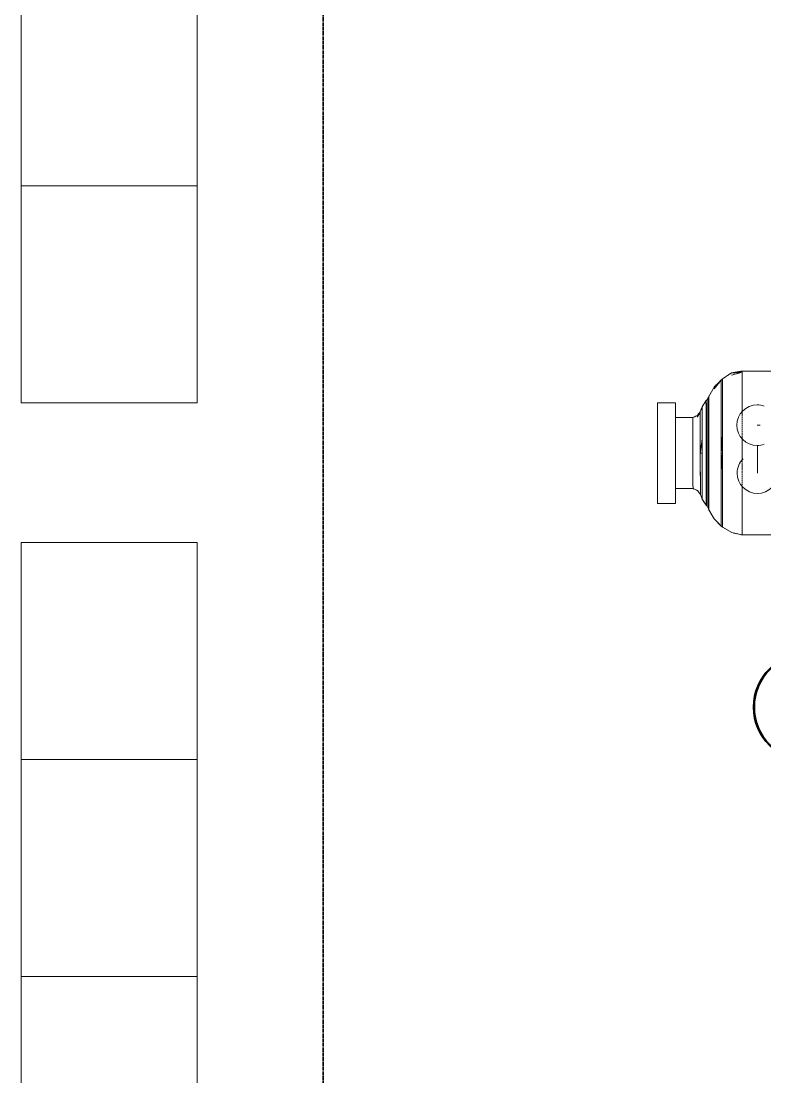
# Model space of a CAD drawing. Header units: centimetres. Extents: x -1906 to 5208, y -261 to 2955.
# Drawn here: x -1548.5 to -1274.1, y 856.3 to 1245.7 of the extents above; entities that cross this region are included whole.
import ezdxf

# ---------------------------------------------------------------- set-up
doc = ezdxf.new("R2010")
doc.units = ezdxf.units.CM
doc.linetypes.add('Basculante', pattern=[0.396875, 0.238125, -0.15875])
doc.linetypes.add('Hidden', pattern=[0.714375, 0.47625, -0.238125])
doc.layers.add('A-DETL', color=7, linetype='Continuous', lineweight=18, true_color=0x00a600)
for name, color, linetype, lineweight in [('A-DETL-HDLN', 7, 'Hidden', 18), ('E-ELEC-EQPM', 7, 'Continuous', 18), ('E-LITE-EQPM', 7, 'Continuous', 18), ('M-EQPM', 7, 'Continuous', 18), ('P-PIPE', 7, 'Continuous', 18)]:
    doc.layers.add(name, color=color, linetype=linetype, lineweight=lineweight)

# ---------------------------------------------------------------- blocks, each defined once
blk = doc.blocks.new('RVR-PQ-Caja para elemento elect - 650x800x2100-1661132-N01 - Planta trazado tuberias refrig exist_ - detalle 1')
at = {"layer": 'E-ELEC-EQPM'}
for p, q in [((40, 0), (-40, 0)), ((-40, 0), (-40, -65)), ((40, -65), (40, 0)), ((-40, -65), (40, -65))]:
    blk.add_line(p, q, dxfattribs=at)
blk = doc.blocks.new('RVR-PQ-Caja para elemento elect - 650x800x2100-1662325-N01 - Planta trazado tuberias refrig exist_ - detalle 1')
at = {"layer": 'E-ELEC-EQPM'}
for p, q in [((40, 65), (-40, 65)), ((-40, 65), (-40, 0)), ((40, 0), (40, 65)), ((-40, 0), (40, 0))]:
    blk.add_line(p, q, dxfattribs=at)
blk = doc.blocks.new('Lighting-Pendant-Vibia-NOTRH-5662 - Standard-V60-N01 - Planta trazado tuberias refrig exist_ - detalle 1')
at = {"layer": 'E-LITE-EQPM', "color": 30, "lineweight": 35, "true_color": 0xff8000}
for radius, start, end in [(20, 0, 180), (19.7, 0, 180), (7.28, 0, 180), (4.5, 0, 180), (4.5, 0, 180), (20, 180, 0), (19.7, 180, 0), (7.28, 180, 0), (4.5, 180, 0), (4.5, 180, 0)]:
    blk.add_arc((0, 0), radius, start, end, dxfattribs=at)
blk = doc.blocks.new('bomba2 - bomba2-V26-N01 - Planta trazado tuberias refrig exist_ - detalle 1')
at = {"layer": 'A-DETL-HDLN'}
for p, q in [((152.7, 29.46), (61.92, 29.42)), ((152.7, 29.05), (152.7, 29.46)), ((152.7, 29.05), (152.7, 29.46)), ((156.58, 28.61), (152.7, 29.46)), ((152.7, 29.46), (153.04, 29.38)), ((152.7, 27.04), (152.7, 29.05)), ((152.7, 27.04), (152.7, 29.05)), ((156.58, 28.61), (159.97, 26.59)), ((152.7, 23.52), (152.7, 27.04)), ((152.7, 23.52), (152.7, 27.04)), ((152.7, 18.7), (152.7, 23.52)), ((152.7, 18.7), (152.7, 23.52)), ((159.97, 25), (159.97, 26.59)), ((159.97, 25), (159.97, 26.59)), ((160.44, 26.17), (159.97, 26.59)), ((159.97, 21.91), (159.97, 25)), ((159.97, 21.91), (159.97, 25)), ((160.44, 26.17), (160.44, 24.61)), ((160.44, 24.61), (160.44, 26.17)), ((163.05, 23.53), (160.44, 26.17)), ((160.44, 24.61), (160.44, 21.57)), ((160.44, 21.57), (160.44, 24.61)), ((162.49, 24.1), (163.05, 23.53)), ((163.05, 23.53), (164.97, 20.15)), ((159.97, 17.51), (159.97, 21.91)), ((159.97, 17.51), (159.97, 21.91)), ((160.44, 21.57), (160.44, 17.24)), ((160.44, 17.24), (160.44, 21.57)), ((164.97, 19.76), (164.97, 20.15)), ((164.97, 19.76), (164.97, 20.15)), ((165.13, 19.79), (164.97, 20.15)), ((164.97, 17.85), (164.97, 19.76)), ((164.97, 17.85), (164.97, 19.76)), ((165.13, 19.41), (165.13, 19.79)), ((165.13, 19.41), (165.13, 19.79)), ((165.64, 18.88), (165.13, 19.79)), ((165.13, 19.79), (165.2, 19.66)), ((152.7, 12.84), (152.7, 18.7)), ((152.7, 12.84), (152.7, 18.7)), ((159.97, 12.05), (159.97, 17.51)), ((159.97, 12.05), (159.97, 17.51)), ((160.44, 17.24), (160.44, 11.86)), ((160.44, 11.86), (160.44, 17.24)), ((164.97, 14.56), (164.97, 17.85)), ((164.97, 14.56), (164.97, 17.85)), ((165.13, 17.53), (165.13, 19.41)), ((165.13, 17.53), (165.13, 19.41)), ((165.13, 14.3), (165.13, 17.53)), ((165.13, 14.3), (165.13, 17.53)), ((165.64, 17.29), (165.64, 18.88)), ((165.64, 17.29), (165.64, 18.88)), ((166.03, 18.48), (165.64, 18.88)), ((165.64, 14.24), (165.64, 17.29)), ((165.64, 14.24), (165.64, 17.29)), ((166.03, 18.48), (166.03, 16.93)), ((166.03, 16.93), (166.03, 18.48)), ((167.48, 16.29), (166.03, 18.48)), ((166.03, 16.93), (166.03, 13.94)), ((166.03, 13.94), (166.03, 16.93)), ((166.76, 17.38), (167.48, 16.29)), ((167.48, 16.29), (167.48, 15.16)), ((167.48, 16.29), (167.48, 15.16)), ((168.15, 14.49), (167.48, 16.29)), ((177.32, 16.34), (177.32, 17.85)), ((177.32, 16.34), (177.32, 17.85)), ((183.94, 17.85), (177.32, 17.85)), ((177.32, 13.45), (177.32, 16.34)), ((177.32, 13.45), (177.32, 16.34)), ((183.94, 16.34), (183.94, 17.85)), ((183.94, 16.34), (183.94, 17.85)), ((183.94, 13.45), (183.94, 16.34)), ((183.94, 13.45), (183.94, 16.34)), ((152.7, 6.24), (152.7, 12.84)), ((152.7, 6.24), (152.7, 12.84)), ((159.97, 5.85), (159.97, 12.05)), ((159.97, 5.85), (159.97, 12.05)), ((160.44, 11.86), (160.44, 5.75)), ((160.44, 5.75), (160.44, 11.86)), ((164.97, 10.14), (164.97, 14.56)), ((164.97, 10.14), (164.97, 14.56)), ((165.13, 9.95), (165.13, 14.3)), ((165.13, 9.95), (165.13, 14.3)), ((165.64, 9.98), (165.64, 14.24)), ((165.64, 9.98), (165.64, 14.24)), ((166.03, 13.94), (166.03, 9.76)), ((166.03, 9.76), (166.03, 13.94)), ((167.48, 15.16), (167.48, 12.61)), ((167.48, 15.16), (167.48, 12.61)), ((167.48, 12.61), (167.48, 8.88)), ((167.48, 12.61), (167.48, 8.88)), ((168.15, 13.74), (168.15, 14.49)), ((168.15, 14.49), (168.15, 13.74)), ((168.15, 14.49), (169.2, 13.1)), ((168.15, 11.58), (168.15, 13.74)), ((168.15, 13.74), (168.15, 11.58)), ((169.2, 13.1), (169.47, 12.99)), ((169.2, 13.1), (170.86, 12.37)), ((170.86, 10.79), (170.86, 12.37)), ((170.86, 10.79), (170.86, 12.37)), ((170.86, 12.37), (177.32, 12.37)), ((177.32, 9.41), (177.32, 13.45)), ((177.32, 9.41), (177.32, 13.45)), ((183.94, 9.41), (183.94, 13.45)), ((183.94, 9.41), (183.94, 13.45)), ((164.97, 4.91), (164.97, 10.14)), ((164.97, 4.91), (164.97, 10.14)), ((165.13, 4.81), (165.13, 9.95)), ((165.13, 4.81), (165.13, 9.95)), ((165.64, 4.84), (165.64, 9.98)), ((165.64, 4.84), (165.64, 9.98)), ((166.03, 4.73), (166.03, 9.76)), ((166.03, 4.73), (166.03, 9.76)), ((167.48, 4.29), (167.48, 8.88)), ((167.48, 8.88), (167.48, 4.29)), ((168.15, 11.58), (168.15, 8.21)), ((168.15, 11.58), (168.15, 8.21)), ((168.15, 3.97), (168.15, 8.21)), ((168.15, 8.21), (168.15, 3.97)), ((170.86, 7.82), (170.86, 10.79)), ((170.86, 7.82), (170.86, 10.79)), ((170.86, 3.81), (170.86, 7.82)), ((170.86, 3.81), (170.86, 7.82)), ((177.32, 4.55), (177.32, 9.41)), ((177.32, 4.55), (177.32, 9.41)), ((183.94, 4.55), (183.94, 9.41)), ((183.94, 4.55), (183.94, 9.41)), ((152.7, 6.24), (152.7, -0.74)), ((152.7, -0.74), (152.7, 6.24)), ((159.97, -0.74), (159.97, 5.85)), ((159.97, 5.85), (159.97, -0.74)), ((159.97, -0.74), (160.44, 5.75)), ((160.44, 5.75), (159.97, -0.74)), ((160.44, -0.74), (160.44, 5.75)), ((160.44, -0.74), (160.44, 5.75)), ((164.97, -0.74), (164.97, 4.91)), ((164.97, -0.74), (164.97, 4.91)), ((164.97, -0.74), (165.13, 4.81)), ((165.13, 4.81), (164.97, -0.74)), ((165.13, 4.81), (165.13, -0.74)), ((165.13, -0.74), (165.13, 4.81)), ((165.64, -0.74), (165.64, 4.84)), ((165.64, 4.84), (165.64, -0.74)), ((165.64, -0.74), (166.03, 4.73)), ((166.03, 4.73), (165.64, -0.74)), ((166.03, 4.73), (166.03, -0.74)), ((166.03, -0.74), (166.03, 4.73)), ((167.48, 4.29), (167.48, -0.74)), ((167.48, -0.74), (167.48, 4.29)), ((168.15, -0.74), (168.15, 3.97)), ((168.15, -0.74), (168.15, 3.97)), ((177.32, -0.74), (177.32, 4.55)), ((177.32, -0.74), (177.32, 4.55)), ((183.94, -0.74), (183.94, 4.55)), ((183.94, 4.55), (183.94, -0.74)), ((170.86, -0.74), (170.86, 3.81)), ((170.86, 3.81), (170.86, -0.74)), ((152.7, -0.74), (152.7, -7.72)), ((152.7, -7.72), (152.7, -0.74)), ((159.97, -7.33), (160.44, -0.74)), ((159.97, -7.33), (159.97, -0.74)), ((159.97, -7.33), (160.44, -0.74)), ((160.44, -0.74), (159.97, -0.74)), ((159.97, -0.74), (160.44, -0.74)), ((159.97, -0.74), (159.97, -7.33)), ((160.44, -7.23), (160.44, -0.74)), ((160.44, -7.23), (160.44, -0.74)), ((164.97, -6.39), (165.13, -0.74)), ((164.97, -6.39), (164.97, -0.74)), ((164.97, -6.39), (165.13, -0.74)), ((165.13, -0.74), (164.97, -0.74)), ((164.97, -0.74), (165.13, -0.74)), ((164.97, -0.74), (164.97, -6.39)), ((165.13, -0.74), (165.13, -6.29)), ((165.13, -6.29), (165.13, -0.74)), ((165.64, -6.32), (166.03, -0.74)), ((165.64, -6.32), (165.64, -0.74)), ((165.64, -6.32), (166.03, -0.74)), ((166.03, -0.74), (165.64, -0.74)), ((165.64, -0.74), (166.03, -0.74)), ((165.64, -0.74), (165.64, -6.32)), ((166.03, -0.74), (166.03, -6.21)), ((166.03, -6.21), (166.03, -0.74)), ((167.48, -0.74), (168.15, -0.74)), ((168.15, -0.74), (167.48, -0.74)), ((168.15, -0.74), (167.48, -5.77)), ((167.48, -0.74), (167.48, -5.77)), ((167.48, -5.77), (168.15, -0.74)), ((167.48, -0.74), (167.48, -5.77)), ((168.15, -5.45), (168.15, -0.74)), ((168.15, -0.74), (168.15, -5.45)), ((170.86, -5.29), (170.86, -0.74)), ((170.86, -0.74), (170.86, -5.29)), ((177.32, -0.74), (177.32, -6.03)), ((177.32, -6.03), (177.32, -0.74)), ((183.94, -6.03), (183.94, -0.74)), ((183.94, -0.74), (183.94, -6.03)), ((152.7, -7.72), (152.7, -14.32)), ((152.7, -7.72), (152.7, -14.32)), ((159.97, -7.33), (159.97, -13.53)), ((159.97, -7.33), (159.97, -13.53)), ((160.44, -7.23), (160.44, -13.34)), ((160.44, -13.34), (160.44, -7.23)), ((164.97, -6.39), (164.97, -11.62)), ((164.97, -11.62), (164.97, -6.39)), ((165.13, -6.29), (165.13, -11.43)), ((165.13, -11.43), (165.13, -6.29)), ((165.64, -6.32), (165.64, -11.46)), ((165.64, -11.46), (165.64, -6.32)), ((166.03, -6.21), (166.03, -11.24)), ((166.03, -11.24), (166.03, -6.21)), ((167.48, -5.77), (167.48, -10.36)), ((167.48, -5.77), (167.48, -10.36)), ((168.15, -5.45), (168.15, -9.69)), ((168.15, -5.45), (168.15, -9.69)), ((170.86, -5.29), (170.86, -9.3)), ((170.86, -5.29), (170.86, -9.3)), ((177.32, -6.03), (177.32, -10.89)), ((177.32, -6.03), (177.32, -10.89)), ((183.94, -6.03), (183.94, -10.89)), ((183.94, -6.03), (183.94, -10.89)), ((164.97, -16.04), (164.97, -11.62)), ((164.97, -16.04), (164.97, -11.62)), ((165.13, -15.78), (165.13, -11.43)), ((165.13, -15.78), (165.13, -11.43)), ((165.64, -15.72), (165.64, -11.46)), ((165.64, -15.72), (165.64, -11.46)), ((166.03, -11.24), (166.03, -15.42)), ((166.03, -15.42), (166.03, -11.24)), ((167.48, -10.36), (167.48, -14.09)), ((167.48, -10.36), (167.48, -14.09)), ((168.15, -13.06), (168.15, -9.69)), ((168.15, -9.69), (168.15, -13.06)), ((170.86, -12.27), (170.86, -9.3)), ((170.86, -9.3), (170.86, -12.27)), ((177.32, -10.89), (177.32, -14.93)), ((177.32, -14.93), (177.32, -10.89)), ((183.94, -10.89), (183.94, -14.93)), ((183.94, -10.89), (183.94, -14.93)), ((152.7, -14.32), (152.7, -20.18)), ((152.7, -20.18), (152.7, -14.32)), ((159.97, -18.99), (159.97, -13.53)), ((159.97, -13.53), (159.97, -18.99)), ((160.44, -13.34), (160.44, -18.72)), ((160.44, -18.72), (160.44, -13.34)), ((166.03, -15.42), (166.03, -18.41)), ((166.03, -18.41), (166.03, -15.42)), ((167.48, -14.09), (167.48, -16.64)), ((167.48, -14.09), (167.48, -16.64)), ((168.15, -13.06), (168.15, -15.22)), ((168.15, -13.06), (168.15, -15.22)), ((168.15, -15.97), (169.2, -14.02)), ((169.2, -14.02), (168.15, -15.97)), ((168.15, -15.97), (169.2, -14.58)), ((168.15, -15.22), (168.15, -15.97)), ((168.15, -15.22), (168.15, -15.97)), ((169.2, -14.58), (170.86, -13.85)), ((170.86, -13.85), (169.2, -14.58)), ((169.2, -14.58), (169.2, -14.02)), ((169.2, -14.02), (169.2, -14.58)), ((170.86, -13.85), (170.86, -12.27)), ((170.86, -13.85), (170.86, -12.27)), ((170.86, -13.85), (177.32, -13.85)), ((177.32, -14.93), (177.32, -17.82)), ((177.32, -17.82), (177.32, -14.93)), ((183.94, -14.93), (183.94, -17.82)), ((183.94, -14.93), (183.94, -17.82)), ((159.97, -23.39), (159.97, -18.99)), ((159.97, -18.99), (159.97, -23.39)), ((160.44, -18.72), (160.44, -23.05)), ((160.44, -23.05), (160.44, -18.72)), ((164.97, -19.33), (164.97, -16.04)), ((164.97, -19.33), (164.97, -16.04)), ((164.97, -21.24), (164.97, -19.33)), ((164.97, -21.24), (164.97, -19.33)), ((165.13, -19.01), (165.13, -15.78)), ((165.13, -19.01), (165.13, -15.78)), ((165.13, -20.89), (165.13, -19.01)), ((165.13, -20.89), (165.13, -19.01)), ((165.64, -18.77), (165.64, -15.72)), ((165.64, -18.77), (165.64, -15.72)), ((165.64, -20.36), (165.64, -18.77)), ((165.64, -20.36), (165.64, -18.77)), ((166.03, -19.96), (167.48, -17.77)), ((166.03, -18.41), (166.03, -19.96)), ((166.03, -19.96), (166.03, -18.41)), ((167.48, -17.77), (168.15, -15.97)), ((167.48, -16.64), (167.48, -17.77)), ((167.48, -16.64), (167.48, -17.77)), ((177.32, -17.82), (177.32, -19.33)), ((177.32, -19.33), (177.32, -17.82)), ((177.32, -19.33), (183.94, -19.33)), ((183.94, -17.82), (183.94, -19.33)), ((183.94, -17.82), (183.94, -19.33)), ((152.7, -20.18), (152.7, -25)), ((152.7, -25), (152.7, -20.18)), ((160.44, -23.05), (160.44, -26.09)), ((160.44, -26.09), (160.44, -23.05)), ((163.05, -25.01), (164.97, -21.63)), ((164.97, -21.63), (164.97, -21.24)), ((164.97, -21.63), (164.97, -21.24)), ((165.13, -21.27), (164.97, -21.63)), ((165.13, -21.27), (165.64, -20.36)), ((165.64, -20.36), (165.13, -21.27)), ((165.13, -21.27), (165.13, -20.89)), ((165.13, -21.27), (165.13, -20.89)), ((166.03, -19.96), (165.64, -20.36)), ((152.7, -28.52), (152.7, -25)), ((152.7, -28.52), (152.7, -25)), ((159.97, -26.48), (159.97, -23.39)), ((159.97, -23.39), (159.97, -26.48)), ((159.97, -28.06), (159.97, -26.48)), ((159.97, -26.48), (159.97, -28.06)), ((163.05, -24.41), (160.44, -27.65)), ((163.05, -24.41), (160.44, -27.65)), ((160.44, -27.65), (163.05, -25.01)), ((163.05, -25.01), (160.44, -27.65)), ((160.44, -26.09), (160.44, -27.65)), ((160.44, -27.65), (160.44, -26.09)), ((152.7, -30.94), (61.92, -30.94)), ((152.7, -28.52), (152.7, -30.53)), ((152.7, -30.53), (152.7, -28.52)), ((152.7, -30.53), (156.58, -29.49)), ((156.58, -29.49), (152.7, -30.53)), ((152.7, -30.94), (156.58, -30.29)), ((152.7, -30.94), (156.58, -30.29)), ((156.58, -30.29), (152.7, -30.53)), ((152.7, -30.53), (156.58, -30.29)), ((152.7, -30.94), (152.7, -30.53)), ((152.7, -30.94), (152.7, -30.53)), ((156.58, -30.29), (159.97, -28.06)), ((156.58, -30.29), (157.1, -29.95)), ((160.44, -27.65), (159.97, -28.06))]:
    blk.add_line(p, q, dxfattribs=at)
at = {"layer": 'M-EQPM'}
for p, q in [((152.7, 29.46), (61.92, 29.42)), ((152.7, 29.05), (152.7, 29.46)), ((152.7, 29.05), (152.7, 29.46)), ((156.58, 28.61), (152.7, 29.46)), ((152.7, 29.46), (153.04, 29.38)), ((152.7, 27.04), (152.7, 29.05)), ((152.7, 27.04), (152.7, 29.05)), ((156.58, 28.61), (159.97, 26.59)), ((152.7, 23.52), (152.7, 27.04)), ((152.7, 23.52), (152.7, 27.04)), ((152.7, 18.7), (152.7, 23.52)), ((152.7, 18.7), (152.7, 23.52)), ((159.97, 25), (159.97, 26.59)), ((159.97, 25), (159.97, 26.59)), ((160.44, 26.17), (159.97, 26.59)), ((159.97, 21.91), (159.97, 25)), ((159.97, 21.91), (159.97, 25)), ((160.44, 26.17), (160.44, 24.61)), ((160.44, 24.61), (160.44, 26.17)), ((163.05, 23.53), (160.44, 26.17)), ((160.44, 24.61), (160.44, 21.57)), ((160.44, 21.57), (160.44, 24.61)), ((162.49, 24.1), (163.05, 23.53)), ((163.05, 23.53), (164.97, 20.15)), ((159.97, 17.51), (159.97, 21.91)), ((159.97, 17.51), (159.97, 21.91)), ((160.44, 21.57), (160.44, 17.24)), ((160.44, 17.24), (160.44, 21.57)), ((164.97, 19.76), (164.97, 20.15)), ((164.97, 19.76), (164.97, 20.15)), ((165.13, 19.79), (164.97, 20.15)), ((164.97, 17.85), (164.97, 19.76)), ((164.97, 17.85), (164.97, 19.76)), ((165.13, 19.41), (165.13, 19.79)), ((165.13, 19.41), (165.13, 19.79)), ((165.64, 18.88), (165.13, 19.79)), ((165.13, 19.79), (165.2, 19.66)), ((152.7, 12.84), (152.7, 18.7)), ((152.7, 12.84), (152.7, 18.7)), ((159.97, 12.05), (159.97, 17.51)), ((159.97, 12.05), (159.97, 17.51)), ((160.44, 17.24), (160.44, 11.86)), ((160.44, 11.86), (160.44, 17.24)), ((164.97, 14.56), (164.97, 17.85)), ((164.97, 14.56), (164.97, 17.85)), ((165.13, 17.53), (165.13, 19.41)), ((165.13, 17.53), (165.13, 19.41)), ((165.13, 14.3), (165.13, 17.53)), ((165.13, 14.3), (165.13, 17.53)), ((165.64, 17.29), (165.64, 18.88)), ((165.64, 17.29), (165.64, 18.88)), ((166.03, 18.48), (165.64, 18.88)), ((165.64, 14.24), (165.64, 17.29)), ((165.64, 14.24), (165.64, 17.29)), ((166.03, 18.48), (166.03, 16.93)), ((166.03, 16.93), (166.03, 18.48)), ((167.48, 16.29), (166.03, 18.48)), ((166.03, 16.93), (166.03, 13.94)), ((166.03, 13.94), (166.03, 16.93)), ((166.76, 17.38), (167.48, 16.29)), ((167.48, 16.29), (167.48, 15.16)), ((167.48, 16.29), (167.48, 15.16)), ((168.15, 14.49), (167.48, 16.29)), ((177.32, 16.34), (177.32, 17.85)), ((177.32, 16.34), (177.32, 17.85)), ((183.94, 17.85), (177.32, 17.85)), ((177.32, 13.45), (177.32, 16.34)), ((177.32, 13.45), (177.32, 16.34)), ((183.94, 16.34), (183.94, 17.85)), ((183.94, 16.34), (183.94, 17.85)), ((183.94, 13.45), (183.94, 16.34)), ((183.94, 13.45), (183.94, 16.34)), ((152.7, 11.54), (152.7, 12.84)), ((152.7, 11.54), (152.7, 12.84)), ((159.97, 5.85), (159.97, 12.05)), ((159.97, 5.85), (159.97, 12.05)), ((160.44, 11.86), (160.44, 5.75)), ((160.44, 5.75), (160.44, 11.86)), ((164.97, 10.14), (164.97, 14.56)), ((164.97, 10.14), (164.97, 14.56)), ((165.13, 9.95), (165.13, 14.3)), ((165.13, 9.95), (165.13, 14.3)), ((165.64, 9.98), (165.64, 14.24)), ((165.64, 9.98), (165.64, 14.24)), ((166.03, 13.94), (166.03, 9.76)), ((166.03, 9.76), (166.03, 13.94)), ((167.48, 15.16), (167.48, 12.61)), ((167.48, 15.16), (167.48, 12.61)), ((167.48, 12.61), (167.48, 8.88)), ((167.48, 12.61), (167.48, 8.88)), ((168.15, 13.74), (168.15, 14.49)), ((168.15, 14.49), (168.15, 13.74)), ((168.15, 14.49), (169.2, 13.1)), ((168.15, 11.58), (168.15, 13.74)), ((168.15, 13.74), (168.15, 11.58)), ((169.2, 13.1), (169.47, 12.99)), ((169.2, 13.1), (170.86, 12.37)), ((170.86, 10.79), (170.86, 12.37)), ((170.86, 10.79), (170.86, 12.37)), ((170.86, 12.37), (177.32, 12.37)), ((177.32, 9.41), (177.32, 13.45)), ((177.32, 9.41), (177.32, 13.45)), ((183.94, 9.41), (183.94, 13.45)), ((183.94, 9.41), (183.94, 13.45)), ((164.97, 4.91), (164.97, 10.14)), ((164.97, 4.91), (164.97, 10.14)), ((165.13, 4.81), (165.13, 9.95)), ((165.13, 4.81), (165.13, 9.95)), ((165.64, 4.84), (165.64, 9.98)), ((165.64, 4.84), (165.64, 9.98)), ((166.03, 4.73), (166.03, 9.76)), ((166.03, 4.73), (166.03, 9.76)), ((167.48, 4.29), (167.48, 8.88)), ((167.48, 8.88), (167.48, 4.29)), ((168.15, 11.58), (168.15, 8.21)), ((168.15, 11.58), (168.15, 8.21)), ((168.15, 3.97), (168.15, 8.21)), ((168.15, 8.21), (168.15, 3.97)), ((170.86, 7.82), (170.86, 10.79)), ((170.86, 7.82), (170.86, 10.79)), ((170.86, 3.81), (170.86, 7.82)), ((170.86, 3.81), (170.86, 7.82)), ((177.32, 4.55), (177.32, 9.41)), ((177.32, 4.55), (177.32, 9.41)), ((183.94, 4.55), (183.94, 9.41)), ((183.94, 4.55), (183.94, 9.41)), ((159.97, -0.74), (159.97, 5.85)), ((159.97, 5.85), (159.97, -0.74)), ((159.97, -0.74), (160.44, 5.75)), ((160.44, 5.75), (159.97, -0.74)), ((160.44, -0.74), (160.44, 5.75)), ((160.44, -0.74), (160.44, 5.75)), ((164.97, -0.74), (164.97, 4.91)), ((164.97, -0.74), (164.97, 4.91)), ((164.97, -0.74), (165.13, 4.81)), ((165.13, 4.81), (164.97, -0.74)), ((165.13, 4.81), (165.13, -0.74)), ((165.13, -0.74), (165.13, 4.81)), ((165.64, -0.74), (165.64, 4.84)), ((165.64, 4.84), (165.64, -0.74)), ((165.64, -0.74), (166.03, 4.73)), ((166.03, 4.73), (165.64, -0.74)), ((166.03, 4.73), (166.03, -0.74)), ((166.03, -0.74), (166.03, 4.73)), ((167.48, 4.29), (167.48, -0.74)), ((167.48, -0.74), (167.48, 4.29)), ((168.15, -0.74), (168.15, 3.97)), ((168.15, -0.74), (168.15, 3.97)), ((177.32, -0.74), (177.32, 4.55)), ((177.32, -0.74), (177.32, 4.55)), ((183.94, -0.74), (183.94, 4.55)), ((183.94, 4.55), (183.94, -0.74)), ((152.7, 1.81), (152.7, -0.74)), ((152.7, -0.74), (152.7, 1.81)), ((170.86, -0.74), (170.86, 3.81)), ((170.86, 3.81), (170.86, -0.74)), ((152.7, -0.74), (152.7, -5.97)), ((152.7, -5.97), (152.7, -0.74)), ((159.97, -7.33), (160.44, -0.74)), ((159.97, -7.33), (159.97, -0.74)), ((159.97, -7.33), (160.44, -0.74)), ((160.44, -0.74), (159.97, -0.74)), ((159.97, -0.74), (160.44, -0.74)), ((159.97, -0.74), (159.97, -7.33)), ((160.44, -7.23), (160.44, -0.74)), ((160.44, -7.23), (160.44, -0.74)), ((164.97, -6.39), (165.13, -0.74)), ((164.97, -6.39), (164.97, -0.74)), ((164.97, -6.39), (165.13, -0.74)), ((165.13, -0.74), (164.97, -0.74)), ((164.97, -0.74), (165.13, -0.74)), ((164.97, -0.74), (164.97, -6.39)), ((165.13, -0.74), (165.13, -6.29)), ((165.13, -6.29), (165.13, -0.74)), ((165.64, -6.32), (166.03, -0.74)), ((165.64, -6.32), (165.64, -0.74)), ((165.64, -6.32), (166.03, -0.74)), ((166.03, -0.74), (165.64, -0.74)), ((165.64, -0.74), (166.03, -0.74)), ((165.64, -0.74), (165.64, -6.32)), ((166.03, -0.74), (166.03, -6.21)), ((166.03, -6.21), (166.03, -0.74)), ((167.48, -0.74), (168.15, -0.74)), ((168.15, -0.74), (167.48, -0.74)), ((168.15, -0.74), (167.48, -5.77)), ((167.48, -0.74), (167.48, -5.77)), ((167.48, -5.77), (168.15, -0.74)), ((167.48, -0.74), (167.48, -5.77)), ((168.15, -5.45), (168.15, -0.74)), ((168.15, -0.74), (168.15, -5.45)), ((170.86, -5.29), (170.86, -0.74)), ((170.86, -0.74), (170.86, -5.29)), ((177.32, -0.74), (177.32, -6.03)), ((177.32, -6.03), (177.32, -0.74)), ((183.94, -6.03), (183.94, -0.74)), ((183.94, -0.74), (183.94, -6.03)), ((159.97, -7.33), (159.97, -13.53)), ((159.97, -7.33), (159.97, -13.53)), ((160.44, -7.23), (160.44, -13.34)), ((160.44, -13.34), (160.44, -7.23)), ((164.97, -6.39), (164.97, -11.62)), ((164.97, -11.62), (164.97, -6.39)), ((165.13, -6.29), (165.13, -11.43)), ((165.13, -11.43), (165.13, -6.29)), ((165.64, -6.32), (165.64, -11.46)), ((165.64, -11.46), (165.64, -6.32)), ((166.03, -6.21), (166.03, -11.24)), ((166.03, -11.24), (166.03, -6.21)), ((167.48, -5.77), (167.48, -10.36)), ((167.48, -5.77), (167.48, -10.36)), ((168.15, -5.45), (168.15, -9.69)), ((168.15, -5.45), (168.15, -9.69)), ((170.86, -5.29), (170.86, -9.3)), ((170.86, -5.29), (170.86, -9.3)), ((177.32, -6.03), (177.32, -10.89)), ((177.32, -6.03), (177.32, -10.89)), ((183.94, -6.03), (183.94, -10.89)), ((183.94, -6.03), (183.94, -10.89)), ((164.97, -16.04), (164.97, -11.62)), ((164.97, -16.04), (164.97, -11.62)), ((165.13, -15.78), (165.13, -11.43)), ((165.13, -15.78), (165.13, -11.43)), ((165.64, -15.72), (165.64, -11.46)), ((165.64, -15.72), (165.64, -11.46)), ((166.03, -11.24), (166.03, -15.42)), ((166.03, -15.42), (166.03, -11.24)), ((167.48, -10.36), (167.48, -14.09)), ((167.48, -10.36), (167.48, -14.09)), ((168.15, -13.06), (168.15, -9.69)), ((168.15, -9.69), (168.15, -13.06)), ((170.86, -12.27), (170.86, -9.3)), ((170.86, -9.3), (170.86, -12.27)), ((177.32, -10.89), (177.32, -14.93)), ((177.32, -14.93), (177.32, -10.89)), ((183.94, -10.89), (183.94, -14.93)), ((183.94, -10.89), (183.94, -14.93)), ((159.97, -18.99), (159.97, -13.53)), ((159.97, -13.53), (159.97, -18.99)), ((160.44, -13.34), (160.44, -18.72)), ((160.44, -18.72), (160.44, -13.34)), ((166.03, -15.42), (166.03, -18.41)), ((166.03, -18.41), (166.03, -15.42)), ((167.48, -14.09), (167.48, -16.64)), ((167.48, -14.09), (167.48, -16.64)), ((168.15, -13.06), (168.15, -15.22)), ((168.15, -13.06), (168.15, -15.22)), ((168.15, -15.97), (169.2, -14.02)), ((169.2, -14.02), (168.15, -15.97)), ((168.15, -15.97), (169.2, -14.58)), ((168.15, -15.22), (168.15, -15.97)), ((168.15, -15.22), (168.15, -15.97)), ((169.2, -14.58), (170.86, -13.85)), ((170.86, -13.85), (169.2, -14.58)), ((169.2, -14.58), (169.2, -14.02)), ((169.2, -14.02), (169.2, -14.58)), ((170.86, -13.85), (170.86, -12.27)), ((170.86, -13.85), (170.86, -12.27)), ((170.86, -13.85), (177.32, -13.85)), ((177.32, -14.93), (177.32, -17.82)), ((177.32, -17.82), (177.32, -14.93)), ((183.94, -14.93), (183.94, -17.82)), ((183.94, -14.93), (183.94, -17.82)), ((152.7, -15.98), (152.7, -20.18)), ((152.7, -20.18), (152.7, -15.98)), ((159.97, -23.39), (159.97, -18.99)), ((159.97, -18.99), (159.97, -23.39)), ((160.44, -18.72), (160.44, -23.05)), ((160.44, -23.05), (160.44, -18.72)), ((164.97, -19.33), (164.97, -16.04)), ((164.97, -19.33), (164.97, -16.04)), ((164.97, -21.24), (164.97, -19.33)), ((164.97, -21.24), (164.97, -19.33)), ((165.13, -19.01), (165.13, -15.78)), ((165.13, -19.01), (165.13, -15.78)), ((165.13, -20.89), (165.13, -19.01)), ((165.13, -20.89), (165.13, -19.01)), ((165.64, -18.77), (165.64, -15.72)), ((165.64, -18.77), (165.64, -15.72)), ((165.64, -20.36), (165.64, -18.77)), ((165.64, -20.36), (165.64, -18.77)), ((166.03, -19.96), (167.48, -17.77)), ((166.03, -18.41), (166.03, -19.96)), ((166.03, -19.96), (166.03, -18.41)), ((167.48, -17.77), (168.15, -15.97)), ((167.48, -16.64), (167.48, -17.77)), ((167.48, -16.64), (167.48, -17.77)), ((177.32, -17.82), (177.32, -19.33)), ((177.32, -19.33), (177.32, -17.82)), ((177.32, -19.33), (183.94, -19.33)), ((183.94, -17.82), (183.94, -19.33)), ((183.94, -17.82), (183.94, -19.33)), ((152.7, -20.18), (152.7, -25)), ((152.7, -25), (152.7, -20.18)), ((160.44, -23.05), (160.44, -26.09)), ((160.44, -26.09), (160.44, -23.05)), ((163.05, -25.01), (164.97, -21.63)), ((164.97, -21.63), (164.97, -21.24)), ((164.97, -21.63), (164.97, -21.24)), ((165.13, -21.27), (164.97, -21.63)), ((165.13, -21.27), (165.64, -20.36)), ((165.64, -20.36), (165.13, -21.27)), ((165.13, -21.27), (165.13, -20.89)), ((165.13, -21.27), (165.13, -20.89)), ((166.03, -19.96), (165.64, -20.36)), ((152.7, -28.52), (152.7, -25)), ((152.7, -28.52), (152.7, -25)), ((159.97, -26.48), (159.97, -23.39)), ((159.97, -23.39), (159.97, -26.48)), ((159.97, -28.06), (159.97, -26.48)), ((159.97, -26.48), (159.97, -28.06)), ((163.05, -24.41), (160.44, -27.65)), ((163.05, -24.41), (160.44, -27.65)), ((160.44, -27.65), (163.05, -25.01)), ((163.05, -25.01), (160.44, -27.65)), ((160.44, -26.09), (160.44, -27.65)), ((160.44, -27.65), (160.44, -26.09)), ((152.7, -30.94), (61.92, -30.94)), ((152.7, -28.52), (152.7, -30.53)), ((152.7, -30.53), (152.7, -28.52)), ((152.7, -30.53), (156.58, -29.49)), ((156.58, -29.49), (152.7, -30.53)), ((152.7, -30.94), (156.58, -30.29)), ((152.7, -30.94), (156.58, -30.29)), ((156.58, -30.29), (152.7, -30.53)), ((152.7, -30.53), (156.58, -30.29)), ((152.7, -30.94), (152.7, -30.53)), ((152.7, -30.94), (152.7, -30.53)), ((156.58, -30.29), (159.97, -28.06)), ((156.58, -30.29), (157.1, -29.95)), ((160.44, -27.65), (159.97, -28.06))]:
    blk.add_line(p, q, dxfattribs=at)

msp = doc.modelspace()

# ---------------------------------------------------------------- linework, layer by layer
at = {"layer": 'A-DETL', "color": 1, "linetype": 'Basculante', "lineweight": 35, "true_color": 0xff0000}
msp.add_line((-1437.14, 2254.82), (-1437.14, 618.53), dxfattribs=at)
at = {"layer": 'P-PIPE', "color": 6, "true_color": 0xff00ff}
for p, q in [((-1276.98, 1096.63), (-1275.85, 1096.63)), ((-1276.85, 1086.48), (-1276.86, 1089.13)), ((-1276.85, 1078.98), (-1276.85, 1086.48))]:
    msp.add_line(p, q, dxfattribs=at)
for centre, start, end in [((-1276.98, 1096.63), 90, 180), ((-1276.98, 1096.63), 69.7906, 90), ((-1276.98, 1096.63), 180, 270), ((-1276.98, 1096.63), 270, 290.2094), ((-1276.85, 1078.98), 135, 180), ((-1276.85, 1078.98), 180, 270), ((-1276.85, 1078.98), 270, 0)]:
    msp.add_arc(centre, 7.5, start, end, dxfattribs=at)

# ---------------------------------------------------------------- block references
at = {"layer": 'A-DETL-HDLN', "rotation": 180.0639881111706}
msp.add_blockref('bomba2 - bomba2-V26-N01 - Planta trazado tuberias refrig exist_ - detalle 1', (-1129.8, 1085.82), dxfattribs=at)
at = {"layer": 'E-ELEC-EQPM'}
for name, p, rotation in [('RVR-PQ-Caja para elemento elect - 650x800x2100-1661132-N01 - Planta trazado tuberias refrig exist_ - detalle 1', (-1483.52, 1224.91), 269.9999999999997), ('RVR-PQ-Caja para elemento elect - 650x800x2100-1662325-N01 - Planta trazado tuberias refrig exist_ - detalle 1', (-1483.52, 1144.91), 90.00000000000014), ('RVR-PQ-Caja para elemento elect - 650x800x2100-1661132-N01 - Planta trazado tuberias refrig exist_ - detalle 1', (-1483.52, 1013.36), 269.9999999999997), ('RVR-PQ-Caja para elemento elect - 650x800x2100-1662325-N01 - Planta trazado tuberias refrig exist_ - detalle 1', (-1483.52, 933.36), 90.00000000000014), ('RVR-PQ-Caja para elemento elect - 650x800x2100-1661132-N01 - Planta trazado tuberias refrig exist_ - detalle 1', (-1483.52, 853.36), 269.9999999999997)]:
    msp.add_blockref(name, p, dxfattribs=dict(at, rotation=rotation))
at = {"layer": 'E-LITE-EQPM', "color": 30, "lineweight": 35, "true_color": 0xff8000}
msp.add_blockref('Lighting-Pendant-Vibia-NOTRH-5662 - Standard-V60-N01 - Planta trazado tuberias refrig exist_ - detalle 1', (-1258.31, 992.67), dxfattribs=at)

doc.saveas('drawing.dxf')
